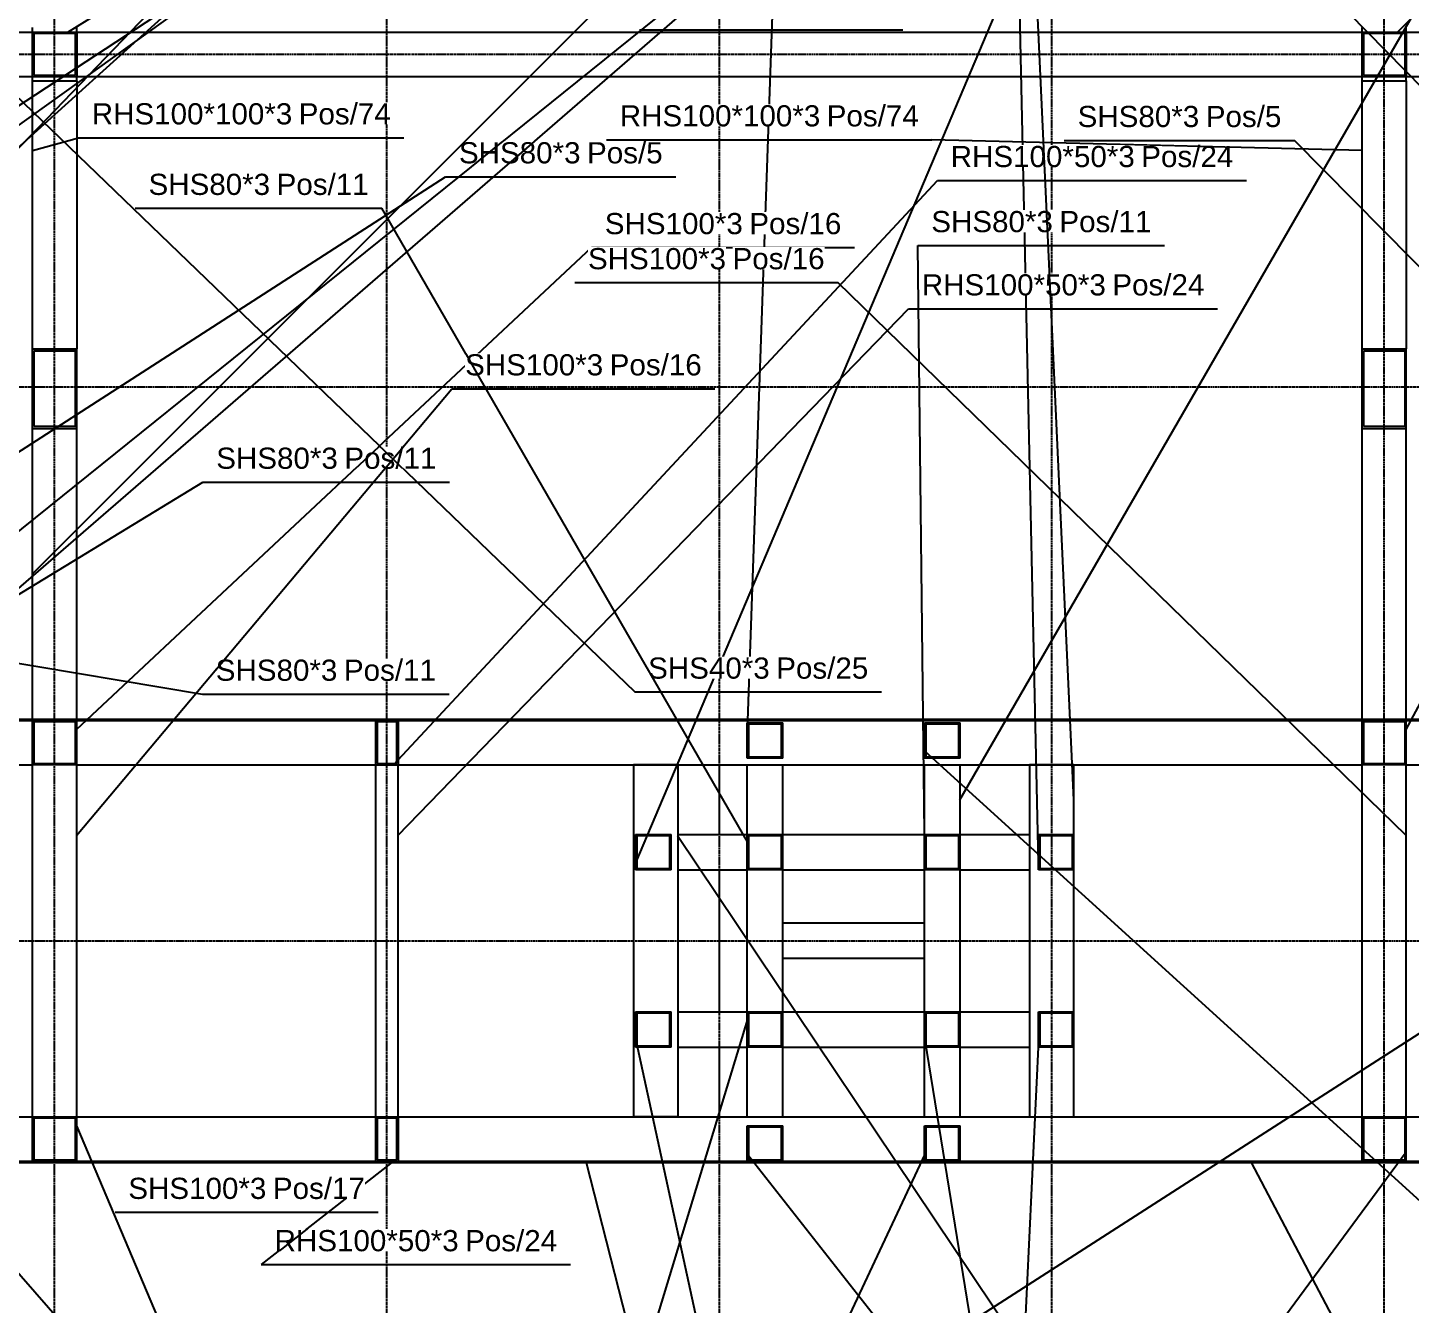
# Model space of a CAD drawing. Header units: millimetres. Extents: x -57554 to 16546, y 2142 to 98430.
# Drawn here: x 7004 to 10124, y 15998 to 18878 of the extents above; entities that cross this region are included whole.
import ezdxf

# ---------------------------------------------------------------- set-up
doc = ezdxf.new("R2010")
doc.units = ezdxf.units.MM
doc.linetypes.add('DXK_LINE_DOT3', pattern=[5.9187, 2.979, -0.9799, 0.9799, -0.9799])
doc.layers.add('S-Z2-A_TEXTUAL_ANNOTATION', color=7, linetype='Continuous')
doc.styles.add('Arial', font='ARIAL.TTF', dxfattribs={"height": 0.2})

msp = doc.modelspace()

# ---------------------------------------------------------------- linework, layer by layer
at = {"color": 1, "linetype": 'DXK_LINE_DOT3'}
for p, q in [((7065.2, 13818), (7065.2, 26818)), ((7815.2, 13818), (7815.2, 26818)), ((8565.2, 13818), (8565.2, 26818)), ((9315.2, 13818), (9315.2, 26818)), ((10065.2, 13818), (10065.2, 26818)), ((-6934.8, 18818), (15065.2, 18818)), ((-6934.8, 18068), (15065.2, 18068)), ((-6934.8, 17318), (15065.2, 17318)), ((-6934.8, 16818), (15065.2, 16818)), ((-6934.8, 16318), (15065.2, 16318))]:
    msp.add_line(p, q, dxfattribs=at)
at = {"color": 2, "linetype": 'Continuous'}
for p, q in [((7015.2, 18868), (7015.2, 18877.9)), ((7115.2, 18868), (7115.2, 18877.9)), ((10015.2, 18868), (10015.2, 18877.9)), ((10115.2, 18868), (10115.2, 18877.9)), ((5565.7, 18868), (7015.2, 18868)), ((7015.2, 18768), (7015.2, 18868)), ((7015.2, 18868), (7115.2, 18868)), ((7112.2, 18865), (7018.2, 18865)), ((7018.2, 18865), (7018.2, 18771)), ((7112.2, 18771), (7112.2, 18865)), ((7115.2, 18868), (10015.2, 18868)), ((7115.2, 18868), (7115.2, 18768)), ((10015.2, 18768), (10015.2, 18868)), ((10015.2, 18868), (10115.2, 18868)), ((10112.2, 18865), (10018.2, 18865)), ((10018.2, 18865), (10018.2, 18771)), ((10112.2, 18771), (10112.2, 18865)), ((10115.2, 18868), (11564.7, 18868)), ((10115.2, 18868), (10115.2, 18768)), ((5565.7, 18768), (7015.2, 18768)), ((7015.2, 18758.2), (7015.2, 18768)), ((7015.2, 18768), (7115.2, 18768)), ((7015.2, 18153.7), (7015.2, 18758.2)), ((7015.2, 18758.2), (7115.2, 18758.2)), ((7018.2, 18771), (7112.2, 18771)), ((7115.2, 18768), (10015.2, 18768)), ((7115.2, 18758.2), (7115.2, 18768)), ((7115.2, 18758.2), (7115.2, 18153.7)), ((10015.2, 18758.2), (10015.2, 18768)), ((10015.2, 18768), (10115.2, 18768)), ((10015.2, 18153.7), (10015.2, 18758.2)), ((10015.2, 18758.2), (10115.2, 18758.2)), ((10018.2, 18771), (10112.2, 18771)), ((10115.2, 18768), (11564.7, 18768)), ((10115.2, 18758.2), (10115.2, 18768)), ((10115.2, 18758.2), (10115.2, 18153.7)), ((7015.2, 17973.4), (7015.2, 18153.7)), ((7015.2, 18153.7), (7115.2, 18153.7)), ((7112.2, 18148.3), (7018.2, 18148.3)), ((7018.2, 18148.3), (7018.2, 17978.8)), ((7112.2, 17978.8), (7112.2, 18148.3)), ((7115.2, 17973.4), (7115.2, 18153.7)), ((10015.2, 17973.4), (10015.2, 18153.7)), ((10015.2, 18153.7), (10115.2, 18153.7)), ((10112.2, 18148.3), (10018.2, 18148.3)), ((10018.2, 18148.3), (10018.2, 17978.8)), ((10112.2, 17978.8), (10112.2, 18148.3)), ((10115.2, 17973.4), (10115.2, 18153.7)), ((7015.2, 17318), (7015.2, 17973.4)), ((7115.2, 17973.4), (7015.2, 17973.4)), ((7018.2, 17978.8), (7112.2, 17978.8)), ((7115.2, 17318), (7115.2, 17973.4)), ((10015.2, 17318), (10015.2, 17973.4)), ((10115.2, 17973.4), (10015.2, 17973.4)), ((10018.2, 17978.8), (10112.2, 17978.8)), ((10115.2, 17318), (10115.2, 17973.4)), ((5565.2, 17318), (7065.2, 17318)), ((7065.2, 17315), (7065.2, 17318)), ((7065.2, 17318), (8565.2, 17318)), ((7065.2, 17315), (7065.2, 17318)), ((8565.2, 17315), (8565.2, 17318)), ((8565.2, 17318), (10065.2, 17318)), ((8565.2, 17315), (8565.2, 17318)), ((10065.2, 17315), (10065.2, 17318)), ((10065.2, 17318), (11565.2, 17318)), ((10065.2, 17315), (10065.2, 17318)), ((5565.2, 17315), (7065.2, 17315)), ((7015.2, 17215), (7015.2, 17315)), ((7015.2, 17315), (7115.2, 17315)), ((7112.2, 17312), (7018.2, 17312)), ((7018.2, 17312), (7018.2, 17218)), ((7065.2, 17315), (8565.2, 17315)), ((7112.2, 17218), (7112.2, 17312)), ((7115.2, 17215), (7115.2, 17315)), ((7790.2, 17215), (7790.2, 17315)), ((7790.2, 17315), (7840.2, 17315)), ((7837.2, 17312), (7793.2, 17312)), ((7793.2, 17312), (7793.2, 17218)), ((7837.2, 17218), (7837.2, 17312)), ((7840.2, 17315), (7840.2, 17215)), ((8565.2, 17315), (10065.2, 17315)), ((8628.2, 17230), (8628.2, 17310)), ((8628.2, 17310), (8708.2, 17310)), ((8705.2, 17307), (8631.2, 17307)), ((8631.2, 17307), (8631.2, 17233)), ((8705.2, 17233), (8705.2, 17307)), ((8708.2, 17230), (8708.2, 17310)), ((9028.2, 17230), (9028.2, 17310)), ((9028.2, 17310), (9108.2, 17310)), ((9105.2, 17307), (9031.2, 17307)), ((9031.2, 17307), (9031.2, 17233)), ((9105.2, 17233), (9105.2, 17307)), ((9108.2, 17230), (9108.2, 17310)), ((10015.2, 17215), (10015.2, 17315)), ((10015.2, 17315), (10115.2, 17315)), ((10112.2, 17312), (10018.2, 17312)), ((10018.2, 17312), (10018.2, 17218)), ((10065.2, 17315), (11565.2, 17315)), ((10112.2, 17218), (10112.2, 17312)), ((10115.2, 17215), (10115.2, 17315)), ((8708.2, 17230), (8628.2, 17230)), ((8631.2, 17233), (8705.2, 17233)), ((9108.2, 17230), (9028.2, 17230)), ((9031.2, 17233), (9105.2, 17233)), ((6340.2, 17215), (7015.2, 17215)), ((7115.2, 17215), (7015.2, 17215)), ((7015.2, 16421), (7015.2, 17215)), ((7018.2, 17218), (7112.2, 17218)), ((7115.2, 17215), (7790.2, 17215)), ((7115.2, 16421), (7115.2, 17215)), ((7790.2, 16421), (7790.2, 17215)), ((7790.2, 17215), (7840.2, 17215)), ((7793.2, 17218), (7837.2, 17218)), ((7840.2, 16421), (7840.2, 17215)), ((7840.2, 17215), (10015.2, 17215)), ((8471.2, 17215), (8371.2, 17215)), ((8371.2, 17215), (8371.2, 16421)), ((8471.2, 17215), (8471.2, 16421)), ((8565.2, 17058), (8565.2, 17215)), ((8565.2, 17058), (8565.2, 17215)), ((8628.2, 17058), (8628.2, 17215)), ((8628.2, 17215), (8708.2, 17215)), ((8708.2, 17058), (8708.2, 17215)), ((9028.2, 17058), (9028.2, 17215)), ((9028.2, 17215), (9108.2, 17215)), ((9108.2, 17058), (9108.2, 17215)), ((9365.2, 17215), (9265.2, 17215)), ((9265.2, 17215), (9265.2, 16421)), ((9365.2, 17058), (9365.2, 17215)), ((10015.2, 16421), (10015.2, 17215)), ((10115.2, 17215), (10015.2, 17215)), ((10018.2, 17218), (10112.2, 17218)), ((10115.2, 16421), (10115.2, 17215)), ((10115.2, 17215), (10790.2, 17215)), ((8376.2, 16978), (8376.2, 17058)), ((8376.2, 17058), (8456.2, 17058)), ((8453.2, 17055), (8379.2, 17055)), ((8379.2, 17055), (8379.2, 16981)), ((8453.2, 16981), (8453.2, 17055)), ((8456.2, 16978), (8456.2, 17058)), ((8471.2, 17058), (8471.2, 16978)), ((8471.2, 17058), (8628.2, 17058)), ((8628.2, 16978), (8628.2, 17058)), ((8628.2, 17058), (8708.2, 17058)), ((8705.2, 17055), (8631.2, 17055)), ((8631.2, 17055), (8631.2, 16981)), ((8705.2, 16981), (8705.2, 17055)), ((8708.2, 16978), (8708.2, 17058)), ((8708.2, 17058), (9028.2, 17058)), ((9028.2, 16978), (9028.2, 17058)), ((9028.2, 17058), (9108.2, 17058)), ((9105.2, 17055), (9031.2, 17055)), ((9031.2, 17055), (9031.2, 16981)), ((9105.2, 16981), (9105.2, 17055)), ((9108.2, 17058), (9265.2, 17058)), ((9108.2, 16978), (9108.2, 17058)), ((9265.2, 17058), (9265.2, 16978)), ((9285.2, 16978), (9285.2, 17058)), ((9285.2, 17058), (9365.2, 17058)), ((9362.2, 17055), (9288.2, 17055)), ((9288.2, 17055), (9288.2, 16981)), ((9362.2, 16981), (9362.2, 17055)), ((9365.2, 16978), (9365.2, 17058)), ((8456.2, 16978), (8376.2, 16978)), ((8379.2, 16981), (8453.2, 16981)), ((8471.2, 16978), (8628.2, 16978)), ((8565.2, 16658), (8565.2, 16978)), ((8565.2, 16658), (8565.2, 16978)), ((8708.2, 16978), (8628.2, 16978)), ((8628.2, 16658), (8628.2, 16978)), ((8631.2, 16981), (8705.2, 16981)), ((8708.2, 16658), (8708.2, 16978)), ((8708.2, 16978), (9028.2, 16978)), ((9108.2, 16978), (9028.2, 16978)), ((9028.2, 16658), (9028.2, 16978)), ((9031.2, 16981), (9105.2, 16981)), ((9108.2, 16978), (9265.2, 16978)), ((9108.2, 16658), (9108.2, 16978)), ((9365.2, 16978), (9285.2, 16978)), ((9288.2, 16981), (9362.2, 16981)), ((9365.2, 16658), (9365.2, 16978)), ((9028.2, 16858), (8708.2, 16858)), ((8708.2, 16778), (8708.2, 16858)), ((9028.2, 16778), (9028.2, 16858)), ((9028.2, 16778), (8708.2, 16778)), ((8376.2, 16578), (8376.2, 16658)), ((8376.2, 16658), (8456.2, 16658)), ((8453.2, 16655), (8379.2, 16655)), ((8379.2, 16655), (8379.2, 16581)), ((8453.2, 16581), (8453.2, 16655)), ((8456.2, 16578), (8456.2, 16658)), ((8471.2, 16658), (8471.2, 16578)), ((8471.2, 16658), (8628.2, 16658)), ((8628.2, 16578), (8628.2, 16658)), ((8628.2, 16658), (8708.2, 16658)), ((8705.2, 16655), (8631.2, 16655)), ((8631.2, 16655), (8631.2, 16581)), ((8705.2, 16581), (8705.2, 16655)), ((8708.2, 16658), (9028.2, 16658)), ((8708.2, 16578), (8708.2, 16658)), ((9028.2, 16578), (9028.2, 16658)), ((9028.2, 16658), (9108.2, 16658)), ((9105.2, 16655), (9031.2, 16655)), ((9031.2, 16655), (9031.2, 16581)), ((9105.2, 16581), (9105.2, 16655)), ((9108.2, 16658), (9265.2, 16658)), ((9108.2, 16578), (9108.2, 16658)), ((9265.2, 16658), (9265.2, 16578)), ((9285.2, 16578), (9285.2, 16658)), ((9285.2, 16658), (9365.2, 16658)), ((9362.2, 16655), (9288.2, 16655)), ((9288.2, 16655), (9288.2, 16581)), ((9362.2, 16581), (9362.2, 16655)), ((9365.2, 16578), (9365.2, 16658)), ((8456.2, 16578), (8376.2, 16578)), ((8379.2, 16581), (8453.2, 16581)), ((8471.2, 16578), (8628.2, 16578)), ((8565.2, 16421), (8565.2, 16578)), ((8565.2, 16421), (8565.2, 16578)), ((8628.2, 16421), (8628.2, 16578)), ((8708.2, 16578), (8628.2, 16578)), ((8631.2, 16581), (8705.2, 16581)), ((8708.2, 16578), (9028.2, 16578)), ((8708.2, 16421), (8708.2, 16578)), ((9108.2, 16578), (9028.2, 16578)), ((9028.2, 16421), (9028.2, 16578)), ((9031.2, 16581), (9105.2, 16581)), ((9108.2, 16578), (9265.2, 16578)), ((9108.2, 16421), (9108.2, 16578)), ((9365.2, 16578), (9285.2, 16578)), ((9288.2, 16581), (9362.2, 16581)), ((9365.2, 16421), (9365.2, 16578)), ((6340.2, 16421), (7015.2, 16421)), ((7015.2, 16321), (7015.2, 16421)), ((7015.2, 16421), (7115.2, 16421)), ((7112.2, 16418), (7018.2, 16418)), ((7018.2, 16418), (7018.2, 16324)), ((7112.2, 16324), (7112.2, 16418)), ((7115.2, 16321), (7115.2, 16421)), ((7115.2, 16421), (7790.2, 16421)), ((7790.2, 16321), (7790.2, 16421)), ((7790.2, 16421), (7840.2, 16421)), ((7837.2, 16418), (7793.2, 16418)), ((7793.2, 16418), (7793.2, 16324)), ((7837.2, 16324), (7837.2, 16418)), ((7840.2, 16421), (7840.2, 16321)), ((7840.2, 16421), (10015.2, 16421)), ((8471.2, 16421), (8371.2, 16421)), ((8628.2, 16421), (8708.2, 16421)), ((9028.2, 16421), (9108.2, 16421)), ((9265.2, 16421), (9365.2, 16421)), ((10015.2, 16321), (10015.2, 16421)), ((10015.2, 16421), (10115.2, 16421)), ((10112.2, 16418), (10018.2, 16418)), ((10018.2, 16418), (10018.2, 16324)), ((10112.2, 16324), (10112.2, 16418)), ((10115.2, 16321), (10115.2, 16421)), ((10115.2, 16421), (10790.2, 16421)), ((8628.2, 16321), (8628.2, 16401)), ((8628.2, 16401), (8708.2, 16401)), ((8705.2, 16398), (8631.2, 16398)), ((8631.2, 16398), (8631.2, 16324)), ((8705.2, 16324), (8705.2, 16398)), ((8708.2, 16321), (8708.2, 16401)), ((9028.2, 16321), (9028.2, 16401)), ((9028.2, 16401), (9108.2, 16401)), ((9105.2, 16398), (9031.2, 16398)), ((9031.2, 16398), (9031.2, 16324)), ((9105.2, 16324), (9105.2, 16398)), ((9108.2, 16321), (9108.2, 16401)), ((5565.2, 16321), (7065.2, 16321)), ((5565.2, 16318), (7065.2, 16318)), ((7115.2, 16321), (7015.2, 16321)), ((7018.2, 16324), (7112.2, 16324)), ((7065.2, 16321), (8565.2, 16321)), ((7065.2, 16318), (7065.2, 16321)), ((7065.2, 16318), (7065.2, 16321)), ((7065.2, 16318), (8565.2, 16318)), ((7790.2, 16321), (7840.2, 16321)), ((7793.2, 16324), (7837.2, 16324)), ((8565.2, 16321), (10065.2, 16321)), ((8565.2, 16318), (8565.2, 16321)), ((8565.2, 16318), (8565.2, 16321)), ((8565.2, 16318), (10065.2, 16318)), ((8708.2, 16321), (8628.2, 16321)), ((8631.2, 16324), (8705.2, 16324)), ((9108.2, 16321), (9028.2, 16321)), ((9031.2, 16324), (9105.2, 16324)), ((10115.2, 16321), (10015.2, 16321)), ((10018.2, 16324), (10112.2, 16324)), ((10065.2, 16321), (11565.2, 16321)), ((10065.2, 16318), (10065.2, 16321)), ((10065.2, 16318), (10065.2, 16321)), ((10065.2, 16318), (11565.2, 16318))]:
    msp.add_line(p, q, dxfattribs=at)
at = {"layer": 'S-Z2-A_TEXTUAL_ANNOTATION'}
for p, q in [((7094.9, 18867.5), (8091.4, 19491.6)), ((4566, 17118.3), (8033.1, 19389.4)), ((8628.6, 17293.7), (8701.2, 19381)), ((9285.6, 16994.3), (9235.6, 19269.3)), ((10094.9, 18867.5), (10448.4, 19221.1)), ((8376.6, 16994.3), (9295.3, 19163.8)), ((5477.6, 17041.7), (7330.4, 18966.4)), ((11568.6, 17294.7), (9985.8, 18910.5)), ((8385.2, 18873), (8978.8, 18873)), ((10114.7, 17294.7), (10961.5, 18873)), ((7015.6, 18600.8), (7119, 18629.7)), ((7119, 18629.7), (7853.5, 18629.7)), ((9343.5, 18623.7), (9863.1, 18623.7)), ((11486.7, 16978.5), (9863.1, 18623.7)), ((7947.5, 18541.8), (8467, 18541.8)), ((9057.1, 18533.4), (9754.5, 18533.4)), ((7247.1, 18470.6), (7803.6, 18470.6)), ((8276.6, 18382.1), (8870.2, 18382.1)), ((9013.3, 18386.6), (9569.9, 18386.6)), ((8238.7, 18303), (8832.4, 18303)), ((10114.7, 17055.9), (8832.4, 18303)), ((8991.9, 18243.9), (9689.3, 18243.9)), ((7961.5, 18063.5), (8555.1, 18063.5)), ((5988.6, 16994.3), (7399.9, 17852.9)), ((7399.9, 17852.9), (7956.5, 17852.9)), ((4825.6, 17804.7), (7398.8, 17374.7)), ((8374.4, 17379.5), (8931, 17379.5)), ((7398.8, 17374.7), (7955.4, 17374.7)), ((9028.6, 17246.3), (11511.6, 14990.4)), ((10839.7, 17055.9), (8326.8, 15441.3)), ((8470.7, 17055.9), (9917.5, 14899.1)), ((8628.6, 16641.7), (8230.7, 15332.5)), ((8376.6, 16594.3), (8726.6, 14988.7)), ((9028.6, 16594.3), (9150.3, 15846.5)), ((9285.6, 16594.3), (9227.6, 15393.9)), ((7114.7, 16400.7), (7464.7, 15574.5)), ((8264.9, 16318.5), (8580.9, 15080.8)), ((9028.6, 16337.3), (8478.6, 15164.7)), ((8628.6, 16337.3), (9556.9, 15156.5)), ((10114.7, 16341.3), (9192.8, 15093.8)), ((9764.9, 16318.5), (10414.9, 15082.7)), ((7201.5, 16206), (7795.2, 16206)), ((7531.6, 16088), (8229, 16088))]:
    msp.add_line(p, q, dxfattribs=at)

# ---------------------------------------------------------------- wipeouts: each hides what was drawn before it
msp.add_wipeout([(9647.7, 18653.7), (9647.7, 18703.7), (9373.5, 18703.7), (9373.5, 18653.7)]).dxf.layer = 'S-Z2-A_TEXTUAL_ANNOTATION'

# ---------------------------------------------------------------- next in the draw order: texts
at = {"layer": 'S-Z2-A_TEXTUAL_ANNOTATION', "style": 'Arial'}
msp.add_text('SHS80*3', height=47.75, dxfattribs=at).set_placement((9373.5, 18653.7))

# ---------------------------------------------------------------- next in the draw order: wipeouts: each hides what was drawn before it
for points in [[(9833.1, 18653.7), (9833.1, 18703.7), (9662.7, 18703.7), (9662.7, 18653.7)], [(8251.6, 18571.8), (8251.6, 18621.8), (7977.5, 18621.8), (7977.5, 18571.8)], [(9502.1, 18563.4), (9502.1, 18613.4), (9087.1, 18613.4), (9087.1, 18563.4)], [(8617.8, 18412.1), (8617.8, 18462.1), (8306.6, 18462.1), (8306.6, 18412.1)], [(9436.9, 18273.9), (9436.9, 18323.9), (9021.9, 18323.9), (9021.9, 18273.9)], [(7704, 17882.9), (7704, 17932.9), (7429.9, 17932.9), (7429.9, 17882.9)], [(7976.5, 16118), (7976.5, 16168), (7561.6, 16168), (7561.6, 16118)]]:
    msp.add_wipeout(points).dxf.layer = 'S-Z2-A_TEXTUAL_ANNOTATION'

# ---------------------------------------------------------------- next in the draw order: linework, layer by layer
at = {"layer": 'S-Z2-A_TEXTUAL_ANNOTATION'}
for p, q in [((5225.6, 17396.5), (7534.2, 19052.2)), ((9028.6, 16994.3), (9013.3, 18386.6)), ((7829.9, 16321.5), (7531.6, 16088))]:
    msp.add_line(p, q, dxfattribs=at)

# ---------------------------------------------------------------- next in the draw order: texts
at = {"layer": 'S-Z2-A_TEXTUAL_ANNOTATION', "style": 'Arial'}
for s, height, p in [('Pos/5', 47.75, (9662.7, 18653.7)), ('SHS80*3', 47.75, (7977.5, 18571.8)), ('RHS100*50*3', 47.754, (9087.1, 18563.4)), ('SHS100*3', 47.75, (8306.6, 18412.1)), ('RHS100*50*3', 47.754, (9021.9, 18273.9)), ('SHS80*3', 47.75, (7429.9, 17882.9)), ('RHS100*50*3', 47.754, (7561.6, 16118))]:
    msp.add_text(s, height=height, dxfattribs=at).set_placement(p)

# ---------------------------------------------------------------- next in the draw order: wipeouts: each hides what was drawn before it
for points in [[(8437, 18571.8), (8437, 18621.8), (8266.6, 18621.8), (8266.6, 18571.8)], [(9724.5, 18563.4), (9724.5, 18613.4), (9517.1, 18613.4), (9517.1, 18563.4)], [(8840.2, 18412.1), (8840.2, 18462.1), (8632.8, 18462.1), (8632.8, 18412.1)], [(9659.3, 18273.9), (9659.3, 18323.9), (9451.9, 18323.9), (9451.9, 18273.9)], [(7926.5, 17882.9), (7926.5, 17932.9), (7719, 17932.9), (7719, 17882.9)], [(8199, 16118), (8199, 16168), (7991.5, 16168), (7991.5, 16118)]]:
    msp.add_wipeout(points).dxf.layer = 'S-Z2-A_TEXTUAL_ANNOTATION'

# ---------------------------------------------------------------- next in the draw order: linework, layer by layer
at = {"layer": 'S-Z2-A_TEXTUAL_ANNOTATION'}
for p, q in [((5462.6, 17235.3), (7756.2, 19305.6)), ((8310.4, 18625.2), (9044.9, 18625.2)), ((10015.6, 18600.8), (9044.9, 18625.2)), ((7114.7, 17294.7), (8276.6, 18382.1)), ((6764.9, 16318.5), (7976.4, 14934))]:
    msp.add_line(p, q, dxfattribs=at)

# ---------------------------------------------------------------- next in the draw order: texts
at = {"layer": 'S-Z2-A_TEXTUAL_ANNOTATION', "style": 'Arial'}
for s, p in [('Pos/5', (8266.6, 18571.8)), ('Pos/24', (9517.1, 18563.4)), ('Pos/16', (8632.8, 18412.1)), ('Pos/24', (9451.9, 18273.9)), ('Pos/11', (7719, 17882.9)), ('Pos/24', (7991.5, 16118))]:
    msp.add_text(s, height=47.75, dxfattribs=at).set_placement(p)

# ---------------------------------------------------------------- next in the draw order: wipeouts: each hides what was drawn before it
for points in [[(8579.9, 18333), (8579.9, 18383), (8268.7, 18383), (8268.7, 18333)], [(7703, 17404.7), (7703, 17454.7), (7428.8, 17454.7), (7428.8, 17404.7)], [(7542.7, 16236), (7542.7, 16286), (7231.5, 16286), (7231.5, 16236)]]:
    msp.add_wipeout(points).dxf.layer = 'S-Z2-A_TEXTUAL_ANNOTATION'

# ---------------------------------------------------------------- next in the draw order: texts
for s, p in [('SHS100*3', (8268.7, 18333)), ('SHS80*3', (7428.8, 17404.7)), ('SHS100*3', (7231.5, 16236))]:
    msp.add_text(s, height=47.75, dxfattribs=at).set_placement(p)

# ---------------------------------------------------------------- next in the draw order: wipeouts: each hides what was drawn before it
for points in [[(8802.4, 18333), (8802.4, 18383), (8594.9, 18383), (8594.9, 18333)], [(7925.4, 17404.7), (7925.4, 17454.7), (7718, 17454.7), (7718, 17404.7)], [(7765.2, 16236), (7765.2, 16286), (7557.7, 16286), (7557.7, 16236)]]:
    msp.add_wipeout(points).dxf.layer = 'S-Z2-A_TEXTUAL_ANNOTATION'

# ---------------------------------------------------------------- next in the draw order: linework, layer by layer
at = {"layer": 'S-Z2-A_TEXTUAL_ANNOTATION'}
for p, q in [((7015.6, 17646), (8642, 19272.3)), ((5643.6, 17057.5), (7947.5, 18541.8)), ((7829.9, 17215.5), (9057.1, 18533.4)), ((7839.7, 17055.9), (8991.9, 18243.9)), ((7114.7, 17055.9), (7961.5, 18063.5))]:
    msp.add_line(p, q, dxfattribs=at)

# ---------------------------------------------------------------- next in the draw order: texts
at = {"layer": 'S-Z2-A_TEXTUAL_ANNOTATION', "style": 'Arial'}
for s, p in [('Pos/16', (8594.9, 18333)), ('Pos/11', (7718, 17404.7)), ('Pos/17', (7557.7, 16236))]:
    msp.add_text(s, height=47.75, dxfattribs=at).set_placement(p)

# ---------------------------------------------------------------- next in the draw order: wipeouts: each hides what was drawn before it
for points in [[(7601, 18659.7), (7601, 18709.7), (7149, 18709.7), (7149, 18659.7)], [(8792.4, 18655.2), (8792.4, 18705.2), (8340.4, 18705.2), (8340.4, 18655.2)], [(9317.4, 18416.6), (9317.4, 18466.6), (9043.3, 18466.6), (9043.3, 18416.6)], [(8302.7, 18093.5), (8302.7, 18143.5), (7991.5, 18143.5), (7991.5, 18093.5)], [(8678.5, 17409.5), (8678.5, 17459.5), (8404.4, 17459.5), (8404.4, 17409.5)]]:
    msp.add_wipeout(points).dxf.layer = 'S-Z2-A_TEXTUAL_ANNOTATION'

# ---------------------------------------------------------------- next in the draw order: texts
for s, height, p in [('RHS100*100*3', 47.754, (7149, 18659.7)), ('RHS100*100*3', 47.754, (8340.4, 18655.2)), ('SHS80*3', 47.75, (9043.3, 18416.6)), ('SHS100*3', 47.75, (7991.5, 18093.5)), ('SHS40*3', 47.75, (8404.4, 17409.5))]:
    msp.add_text(s, height=height, dxfattribs=at).set_placement(p)

# ---------------------------------------------------------------- next in the draw order: wipeouts: each hides what was drawn before it
for points in [[(7823.5, 18659.7), (7823.5, 18709.7), (7616, 18709.7), (7616, 18659.7)], [(9014.9, 18655.2), (9014.9, 18705.2), (8807.4, 18705.2), (8807.4, 18655.2)], [(9539.9, 18416.6), (9539.9, 18466.6), (9332.4, 18466.6), (9332.4, 18416.6)], [(8525.1, 18093.5), (8525.1, 18143.5), (8317.7, 18143.5), (8317.7, 18093.5)], [(8901, 17409.5), (8901, 17459.5), (8693.5, 17459.5), (8693.5, 17409.5)]]:
    msp.add_wipeout(points).dxf.layer = 'S-Z2-A_TEXTUAL_ANNOTATION'

# ---------------------------------------------------------------- next in the draw order: linework, layer by layer
at = {"layer": 'S-Z2-A_TEXTUAL_ANNOTATION'}
for p, q in [((5303.1, 20337.5), (8374.4, 17379.5)), ((9107.7, 17136.3), (10582.7, 19691)), ((9364.7, 17136.3), (9262.1, 19366.2)), ((6329.9, 17215.5), (8585.8, 19031.3)), ((6339.7, 17055.9), (8526.8, 18949.4)), ((8628.6, 17041.7), (7803.6, 18470.6))]:
    msp.add_line(p, q, dxfattribs=at)

# ---------------------------------------------------------------- next in the draw order: texts
at = {"layer": 'S-Z2-A_TEXTUAL_ANNOTATION', "style": 'Arial'}
for s, p in [('Pos/74', (7616, 18659.7)), ('Pos/74', (8807.4, 18655.2)), ('Pos/11', (9332.4, 18416.6)), ('Pos/16', (8317.7, 18093.5)), ('Pos/25', (8693.5, 17409.5))]:
    msp.add_text(s, height=47.75, dxfattribs=at).set_placement(p)

# ---------------------------------------------------------------- next in the draw order: wipeouts: each hides what was drawn before it
msp.add_wipeout([(7551.2, 18500.6), (7551.2, 18550.6), (7277.1, 18550.6), (7277.1, 18500.6)]).dxf.layer = 'S-Z2-A_TEXTUAL_ANNOTATION'

# ---------------------------------------------------------------- next in the draw order: texts
msp.add_text('SHS80*3', height=47.75, dxfattribs=at).set_placement((7277.1, 18500.6))

# ---------------------------------------------------------------- next in the draw order: wipeouts: each hides what was drawn before it
msp.add_wipeout([(7773.6, 18500.6), (7773.6, 18550.6), (7566.2, 18550.6), (7566.2, 18500.6)]).dxf.layer = 'S-Z2-A_TEXTUAL_ANNOTATION'

# ---------------------------------------------------------------- next in the draw order: texts
msp.add_text('Pos/11', height=47.75, dxfattribs=at).set_placement((7566.2, 18500.6))

doc.saveas('drawing.dxf')
